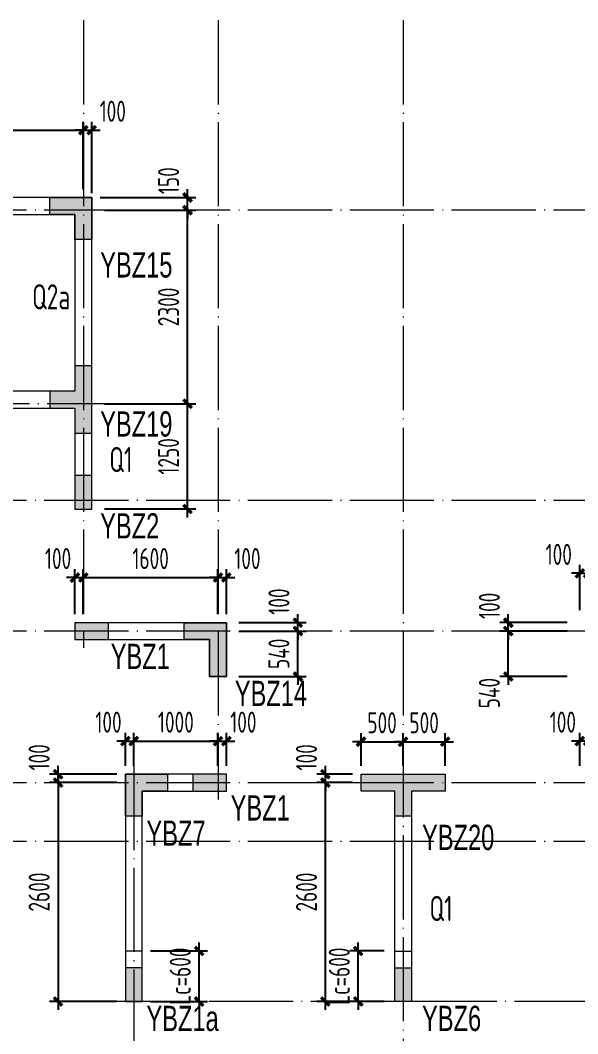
# Model space of a CAD drawing. Extents: x 5874492 to 7194610, y -939842 to -279257.
# Drawn here: x 6307261 to 6313885, y -697931 to -685893 of the extents above; entities that cross this region are included whole.
import ezdxf
from ezdxf.enums import TextEntityAlignment as Align

# ---------------------------------------------------------------- set-up
doc = ezdxf.new("R2010")
doc.units = 0
doc.header["$LTSCALE"] = 1000
doc.linetypes.add('DOTE', pattern=[2.42, 2, -0.2, 0.02, -0.2])
for name, color, linetype, lineweight in [('A-轴线-塔楼', 1, 'DOTE', 9), ('A-轴线-隔墙', 41, 'DOTE', 9), ('S-基础-HATCH', 251, 'Continuous', 20), ('S-墙柱-COLU', 50, 'Continuous', 20), ('S-墙柱-DIM', 3, 'Continuous', 20), ('S-墙柱-Lc填充', 8, 'Continuous', 20), ('S-墙柱-WALL', 6, 'Continuous', 20), ('S-墙柱-编号', 4, 'Continuous', 20), ('S-通用-TEXT', 7, 'Continuous', 20)]:
    doc.layers.add(name, color=color, linetype=linetype, lineweight=lineweight)
doc.styles.add('BW_Dim', font='Bweng.shx', dxfattribs={"width": 0.7, "bigfont": 'hztxt.shx'})
doc.styles.add('TSSD_Dimension', font='tssdeng.shx', dxfattribs={"width": 0.7, "bigfont": 'tssdchn.shx'})
doc.styles.add('TSSD_Rein', font='tssdeng.shx', dxfattribs={"width": 0.7, "bigfont": 'hztxt.shx'})
doc.dimstyles.new('TSSD_100_100', dxfattribs={"dimtxt": 250, "dimasz": 100, "dimexe": 100, "dimexo": 100, "dimgap": 100, "dimtad": 1, "dimdec": 0, "dimzin": 0, "dimdsep": 46, "dimtxsty": 'TSSD_Dimension', "dimblk": 'ARCHTICK', "dimcen": 0, "dimdle": 100, "dimclrt": 7, "dimadec": 0, "dimazin": 0, "dimtfac": 1, "dimtdec": 0, "dimtix": 1, "dimtmove": 2, "dimatfit": 0, "dimfxl": 0, "dimtolj": 1, "dimtzin": 0, "dimarcsym": 0})

# ---------------------------------------------------------------- blocks, each defined once
blk = doc.blocks.new('_ArchTick')
at = {"color": 0, "linetype": 'ByBlock', "const_width": 0.4}
blk.add_lwpolyline([(-0.5, -0.5), (0.5, 0.5)], dxfattribs=at)
blk = doc.blocks.new('*D1003')
at = {"layer": 'Defpoints', "color": 0, "transparency": 16777216}
for p in [(6313060, -693148), (6313860, -693148), (6313860, -693688)]:
    blk.add_point(p, dxfattribs=at)
at = {"layer": 'S-墙柱-DIM', "color": 0, "lineweight": -2, "transparency": 16777216}
for p, q in [((6313760, -693148), (6312960, -693148)), ((6313060, -693148), (6313060, -693048)), ((6313060, -693688), (6313060, -693148)), ((6313760, -693688), (6312960, -693688)), ((6313060, -693688), (6313060, -693788))]:
    blk.add_line(p, q, dxfattribs=at)
at = {"layer": 'S-墙柱-DIM', "color": 0, "lineweight": -2, "transparency": 16777216, "xscale": 100, "yscale": 100, "zscale": 100}
for p, rotation in [((6313060, -693148), 270), ((6313060, -693688), 90)]:
    blk.add_blockref('_ArchTick', p, dxfattribs=dict(at, rotation=rotation))
at = {"layer": 'S-墙柱-DIM', "color": 7, "transparency": 16777216, "insert": (6312835, -693885), "char_height": 250, "attachment_point": 5, "rotation": 90, "style": 'TSSD_Dimension'}
blk.add_mtext('\\A1;540', dxfattribs=at)
blk = doc.blocks.new('*D1121')
at = {"layer": 'Defpoints', "color": 0, "transparency": 16777216}
for p in [(6313910, -694455), (6313910, -694848), (6314010, -694848)]:
    blk.add_point(p, dxfattribs=at)
at = {"layer": 'S-墙柱-DIM', "color": 0, "lineweight": -2, "transparency": 16777216}
for p, q in [((6313910, -694748), (6313910, -694355)), ((6314010, -694748), (6314010, -694355)), ((6313910, -694455), (6313810, -694455)), ((6314010, -694455), (6313910, -694455)), ((6314010, -694455), (6314110, -694455))]:
    blk.add_line(p, q, dxfattribs=at)
at = {"layer": 'S-墙柱-DIM', "color": 0, "lineweight": -2, "transparency": 16777216, "xscale": 100, "yscale": 100, "zscale": 100}
blk.add_blockref('_ArchTick', (6313910, -694455), dxfattribs=at)
at = {"layer": 'S-墙柱-DIM', "color": 0, "lineweight": -2, "transparency": 16777216, "xscale": 100, "yscale": 100, "zscale": 100, "rotation": 180}
blk.add_blockref('_ArchTick', (6314010, -694455), dxfattribs=at)
at = {"layer": 'S-墙柱-DIM', "color": 7, "transparency": 16777216, "insert": (6313709, -694230), "char_height": 250, "attachment_point": 5, "style": 'TSSD_Dimension'}
blk.add_mtext('\\A1;100', dxfattribs=at)
blk = doc.blocks.new('*D1126')
at = {"layer": 'Defpoints', "color": 0, "transparency": 16777216}
for p in [(6314010, -692462), (6313910, -692998), (6314010, -692998)]:
    blk.add_point(p, dxfattribs=at)
at = {"layer": 'S-墙柱-DIM', "color": 0, "lineweight": -2, "transparency": 16777216}
for p, q in [((6313910, -692898), (6313910, -692362)), ((6314010, -692898), (6314010, -692362)), ((6313910, -692462), (6313810, -692462)), ((6313910, -692462), (6314010, -692462)), ((6314010, -692462), (6314110, -692462))]:
    blk.add_line(p, q, dxfattribs=at)
at = {"layer": 'S-墙柱-DIM', "color": 0, "lineweight": -2, "transparency": 16777216, "xscale": 100, "yscale": 100, "zscale": 100}
blk.add_blockref('_ArchTick', (6313910, -692462), dxfattribs=at)
at = {"layer": 'S-墙柱-DIM', "color": 0, "lineweight": -2, "transparency": 16777216, "xscale": 100, "yscale": 100, "zscale": 100, "rotation": 180}
blk.add_blockref('_ArchTick', (6314010, -692462), dxfattribs=at)
at = {"layer": 'S-墙柱-DIM', "color": 7, "transparency": 16777216, "insert": (6313660, -692237), "char_height": 250, "attachment_point": 5, "style": 'TSSD_Dimension'}
blk.add_mtext('\\A1;100', dxfattribs=at)
blk = doc.blocks.new('*D1127')
at = {"layer": 'Defpoints', "color": 0, "transparency": 16777216}
for p in [(6313060, -693048), (6313860, -693048), (6313860, -693148)]:
    blk.add_point(p, dxfattribs=at)
at = {"layer": 'S-墙柱-DIM', "color": 0, "lineweight": -2, "transparency": 16777216}
for p, q in [((6313060, -693048), (6313060, -692948)), ((6313760, -693048), (6312960, -693048)), ((6313760, -693148), (6312960, -693148)), ((6313060, -693148), (6313060, -693048)), ((6313060, -693148), (6313060, -693248))]:
    blk.add_line(p, q, dxfattribs=at)
at = {"layer": 'S-墙柱-DIM', "color": 0, "lineweight": -2, "transparency": 16777216, "xscale": 100, "yscale": 100, "zscale": 100}
for p, rotation in [((6313060, -693048), 270), ((6313060, -693148), 90)]:
    blk.add_blockref('_ArchTick', p, dxfattribs=dict(at, rotation=rotation))
at = {"layer": 'S-墙柱-DIM', "color": 7, "transparency": 16777216, "insert": (6312835, -692848), "char_height": 250, "attachment_point": 5, "rotation": 90, "style": 'TSSD_Dimension'}
blk.add_mtext('\\A1;100', dxfattribs=at)
blk = doc.blocks.new('*D1137')
at = {"layer": 'Defpoints', "color": 0, "transparency": 16777216}
for p in [(6312310, -694462), (6311810, -694848), (6312310, -694848)]:
    blk.add_point(p, dxfattribs=at)
at = {"layer": 'S-墙柱-DIM', "color": 0, "lineweight": -2, "transparency": 16777216}
for p, q in [((6311810, -694748), (6311810, -694362)), ((6312310, -694748), (6312310, -694362)), ((6311810, -694462), (6311710, -694462)), ((6311810, -694462), (6312310, -694462)), ((6312310, -694462), (6312410, -694462))]:
    blk.add_line(p, q, dxfattribs=at)
at = {"layer": 'S-墙柱-DIM', "color": 0, "lineweight": -2, "transparency": 16777216, "xscale": 100, "yscale": 100, "zscale": 100}
blk.add_blockref('_ArchTick', (6311810, -694462), dxfattribs=at)
at = {"layer": 'S-墙柱-DIM', "color": 0, "lineweight": -2, "transparency": 16777216, "xscale": 100, "yscale": 100, "zscale": 100, "rotation": 180}
blk.add_blockref('_ArchTick', (6312310, -694462), dxfattribs=at)
at = {"layer": 'S-墙柱-DIM', "color": 7, "transparency": 16777216, "insert": (6312060, -694237), "char_height": 250, "attachment_point": 5, "style": 'TSSD_Dimension'}
blk.add_mtext('\\A1;500', dxfattribs=at)
blk = doc.blocks.new('*D1138')
at = {"layer": 'Defpoints', "color": 0, "transparency": 16777216}
for p in [(6311810, -694462), (6311310, -694848), (6311810, -694848)]:
    blk.add_point(p, dxfattribs=at)
at = {"layer": 'S-墙柱-DIM', "color": 0, "lineweight": -2, "transparency": 16777216}
for p, q in [((6311310, -694748), (6311310, -694362)), ((6311810, -694748), (6311810, -694362)), ((6311310, -694462), (6311210, -694462)), ((6311310, -694462), (6311810, -694462)), ((6311810, -694462), (6311910, -694462))]:
    blk.add_line(p, q, dxfattribs=at)
at = {"layer": 'S-墙柱-DIM', "color": 0, "lineweight": -2, "transparency": 16777216, "xscale": 100, "yscale": 100, "zscale": 100}
blk.add_blockref('_ArchTick', (6311310, -694462), dxfattribs=at)
at = {"layer": 'S-墙柱-DIM', "color": 0, "lineweight": -2, "transparency": 16777216, "xscale": 100, "yscale": 100, "zscale": 100, "rotation": 180}
blk.add_blockref('_ArchTick', (6311810, -694462), dxfattribs=at)
at = {"layer": 'S-墙柱-DIM', "color": 7, "transparency": 16777216, "insert": (6311560, -694237), "char_height": 250, "attachment_point": 5, "style": 'TSSD_Dimension'}
blk.add_mtext('\\A1;500', dxfattribs=at)
blk = doc.blocks.new('*D1139')
at = {"layer": 'Defpoints', "color": 0, "transparency": 16777216}
for p in [(6310886, -694848), (6311310, -694848), (6311310, -694948)]:
    blk.add_point(p, dxfattribs=at)
at = {"layer": 'S-墙柱-DIM', "color": 0, "lineweight": -2, "transparency": 16777216}
for p, q in [((6311210, -694848), (6310786, -694848)), ((6310886, -694848), (6310886, -694748)), ((6310886, -694948), (6310886, -694848)), ((6311210, -694948), (6310786, -694948)), ((6310886, -694948), (6310886, -695048))]:
    blk.add_line(p, q, dxfattribs=at)
at = {"layer": 'S-墙柱-DIM', "color": 0, "lineweight": -2, "transparency": 16777216, "xscale": 100, "yscale": 100, "zscale": 100}
for p, rotation in [((6310886, -694848), 270), ((6310886, -694948), 90)]:
    blk.add_blockref('_ArchTick', p, dxfattribs=dict(at, rotation=rotation))
at = {"layer": 'S-墙柱-DIM', "color": 7, "transparency": 16777216, "insert": (6310661, -694648), "char_height": 250, "attachment_point": 5, "rotation": 90, "style": 'TSSD_Dimension'}
blk.add_mtext('\\A1;100', dxfattribs=at)
blk = doc.blocks.new('*D1140')
at = {"layer": 'Defpoints', "color": 0, "transparency": 16777216}
for p in [(6310886, -694948), (6311310, -694948), (6311310, -697548)]:
    blk.add_point(p, dxfattribs=at)
at = {"layer": 'S-墙柱-DIM', "color": 0, "lineweight": -2, "transparency": 16777216}
for p, q in [((6310886, -697648), (6310886, -694848)), ((6311210, -694948), (6310786, -694948)), ((6311210, -697548), (6310786, -697548))]:
    blk.add_line(p, q, dxfattribs=at)
at = {"layer": 'S-墙柱-DIM', "color": 0, "lineweight": -2, "transparency": 16777216, "xscale": 100, "yscale": 100, "zscale": 100}
for p, rotation in [((6310886, -694948), 90), ((6310886, -697548), 270)]:
    blk.add_blockref('_ArchTick', p, dxfattribs=dict(at, rotation=rotation))
at = {"layer": 'S-墙柱-DIM', "color": 7, "transparency": 16777216, "insert": (6310661, -696248), "char_height": 250, "attachment_point": 5, "rotation": 90, "style": 'TSSD_Dimension'}
blk.add_mtext('\\A1;2600', dxfattribs=at)
blk = doc.blocks.new('*D1141')
at = {"layer": 'Defpoints', "color": 0, "transparency": 16777216}
for p in [(6308610, -694455), (6308510, -694848), (6308610, -694848)]:
    blk.add_point(p, dxfattribs=at)
at = {"layer": 'S-墙柱-DIM', "color": 0, "lineweight": -2, "transparency": 16777216}
for p, q in [((6308510, -694748), (6308510, -694355)), ((6308610, -694748), (6308610, -694355)), ((6308510, -694455), (6308410, -694455)), ((6308510, -694455), (6308610, -694455)), ((6308610, -694455), (6308710, -694455))]:
    blk.add_line(p, q, dxfattribs=at)
at = {"layer": 'S-墙柱-DIM', "color": 0, "lineweight": -2, "transparency": 16777216, "xscale": 100, "yscale": 100, "zscale": 100}
blk.add_blockref('_ArchTick', (6308510, -694455), dxfattribs=at)
at = {"layer": 'S-墙柱-DIM', "color": 0, "lineweight": -2, "transparency": 16777216, "xscale": 100, "yscale": 100, "zscale": 100, "rotation": 180}
blk.add_blockref('_ArchTick', (6308610, -694455), dxfattribs=at)
at = {"layer": 'S-墙柱-DIM', "color": 7, "transparency": 16777216, "insert": (6308309, -694230), "char_height": 250, "attachment_point": 5, "style": 'TSSD_Dimension'}
blk.add_mtext('\\A1;100', dxfattribs=at)
blk = doc.blocks.new('*D1142')
at = {"layer": 'Defpoints', "color": 0, "transparency": 16777216}
for p in [(6309610, -694455), (6308610, -694848), (6309610, -694848)]:
    blk.add_point(p, dxfattribs=at)
at = {"layer": 'S-墙柱-DIM', "color": 0, "lineweight": -2, "transparency": 16777216}
for p, q in [((6308610, -694748), (6308610, -694355)), ((6309610, -694748), (6309610, -694355)), ((6308510, -694455), (6309710, -694455))]:
    blk.add_line(p, q, dxfattribs=at)
at = {"layer": 'S-墙柱-DIM', "color": 0, "lineweight": -2, "transparency": 16777216, "xscale": 100, "yscale": 100, "zscale": 100, "rotation": 180}
blk.add_blockref('_ArchTick', (6308610, -694455), dxfattribs=at)
at = {"layer": 'S-墙柱-DIM', "color": 0, "lineweight": -2, "transparency": 16777216, "xscale": 100, "yscale": 100, "zscale": 100}
blk.add_blockref('_ArchTick', (6309610, -694455), dxfattribs=at)
at = {"layer": 'S-墙柱-DIM', "color": 7, "transparency": 16777216, "insert": (6309110, -694230), "char_height": 250, "attachment_point": 5, "style": 'TSSD_Dimension'}
blk.add_mtext('\\A1;1000', dxfattribs=at)
blk = doc.blocks.new('*D1143')
at = {"layer": 'Defpoints', "color": 0, "transparency": 16777216}
for p in [(6309710, -694455), (6309610, -694848), (6309710, -694848)]:
    blk.add_point(p, dxfattribs=at)
at = {"layer": 'S-墙柱-DIM', "color": 0, "lineweight": -2, "transparency": 16777216}
for p, q in [((6309610, -694748), (6309610, -694355)), ((6309710, -694748), (6309710, -694355)), ((6309610, -694455), (6309510, -694455)), ((6309610, -694455), (6309710, -694455)), ((6309710, -694455), (6309810, -694455))]:
    blk.add_line(p, q, dxfattribs=at)
at = {"layer": 'S-墙柱-DIM', "color": 0, "lineweight": -2, "transparency": 16777216, "xscale": 100, "yscale": 100, "zscale": 100}
blk.add_blockref('_ArchTick', (6309610, -694455), dxfattribs=at)
at = {"layer": 'S-墙柱-DIM', "color": 0, "lineweight": -2, "transparency": 16777216, "xscale": 100, "yscale": 100, "zscale": 100, "rotation": 180}
blk.add_blockref('_ArchTick', (6309710, -694455), dxfattribs=at)
at = {"layer": 'S-墙柱-DIM', "color": 7, "transparency": 16777216, "insert": (6309912, -694230), "char_height": 250, "attachment_point": 5, "style": 'TSSD_Dimension'}
blk.add_mtext('\\A1;100', dxfattribs=at)
blk = doc.blocks.new('*D1144')
at = {"layer": 'Defpoints', "color": 0, "transparency": 16777216}
for p in [(6307710, -694848), (6308510, -694848), (6308510, -694948)]:
    blk.add_point(p, dxfattribs=at)
at = {"layer": 'S-墙柱-DIM', "color": 0, "lineweight": -2, "transparency": 16777216}
for p, q in [((6308410, -694848), (6307610, -694848)), ((6307710, -694848), (6307710, -694748)), ((6307710, -694948), (6307710, -694848)), ((6308410, -694948), (6307610, -694948)), ((6307710, -694948), (6307710, -695048))]:
    blk.add_line(p, q, dxfattribs=at)
at = {"layer": 'S-墙柱-DIM', "color": 0, "lineweight": -2, "transparency": 16777216, "xscale": 100, "yscale": 100, "zscale": 100}
for p, rotation in [((6307710, -694848), 270), ((6307710, -694948), 90)]:
    blk.add_blockref('_ArchTick', p, dxfattribs=dict(at, rotation=rotation))
at = {"layer": 'S-墙柱-DIM', "color": 7, "transparency": 16777216, "insert": (6307485, -694648), "char_height": 250, "attachment_point": 5, "rotation": 90, "style": 'TSSD_Dimension'}
blk.add_mtext('\\A1;100', dxfattribs=at)
blk = doc.blocks.new('*D1145')
at = {"layer": 'Defpoints', "color": 0, "transparency": 16777216}
for p in [(6308510, -694948), (6307710, -697548), (6308510, -697548)]:
    blk.add_point(p, dxfattribs=at)
at = {"layer": 'S-墙柱-DIM', "color": 0, "lineweight": -2, "transparency": 16777216}
for p, q in [((6307710, -694848), (6307710, -697648)), ((6308410, -694948), (6307610, -694948)), ((6308410, -697548), (6307610, -697548))]:
    blk.add_line(p, q, dxfattribs=at)
at = {"layer": 'S-墙柱-DIM', "color": 0, "lineweight": -2, "transparency": 16777216, "xscale": 100, "yscale": 100, "zscale": 100}
for p, rotation in [((6307710, -694948), 90), ((6307710, -697548), 270)]:
    blk.add_blockref('_ArchTick', p, dxfattribs=dict(at, rotation=rotation))
at = {"layer": 'S-墙柱-DIM', "color": 7, "transparency": 16777216, "insert": (6307485, -696248), "char_height": 250, "attachment_point": 5, "rotation": 90, "style": 'TSSD_Dimension'}
blk.add_mtext('\\A1;2600', dxfattribs=at)
blk = doc.blocks.new('*D1150')
at = {"layer": 'Defpoints', "color": 0, "transparency": 16777216}
for p in [(6309710, -692512), (6309610, -693048), (6309710, -693048)]:
    blk.add_point(p, dxfattribs=at)
at = {"layer": 'S-墙柱-DIM', "color": 0, "lineweight": -2, "transparency": 16777216}
for p, q in [((6309610, -692948), (6309610, -692412)), ((6309710, -692948), (6309710, -692412)), ((6309610, -692512), (6309510, -692512)), ((6309610, -692512), (6309710, -692512)), ((6309710, -692512), (6309810, -692512))]:
    blk.add_line(p, q, dxfattribs=at)
at = {"layer": 'S-墙柱-DIM', "color": 0, "lineweight": -2, "transparency": 16777216, "xscale": 100, "yscale": 100, "zscale": 100}
blk.add_blockref('_ArchTick', (6309610, -692512), dxfattribs=at)
at = {"layer": 'S-墙柱-DIM', "color": 0, "lineweight": -2, "transparency": 16777216, "xscale": 100, "yscale": 100, "zscale": 100, "rotation": 180}
blk.add_blockref('_ArchTick', (6309710, -692512), dxfattribs=at)
at = {"layer": 'S-墙柱-DIM', "color": 7, "transparency": 16777216, "insert": (6309960, -692287), "char_height": 250, "attachment_point": 5, "style": 'TSSD_Dimension'}
blk.add_mtext('\\A1;100', dxfattribs=at)
blk = doc.blocks.new('*D1151')
at = {"layer": 'Defpoints', "color": 0, "transparency": 16777216}
for p in [(6309610, -692512), (6308010, -693048), (6309610, -693048)]:
    blk.add_point(p, dxfattribs=at)
at = {"layer": 'S-墙柱-DIM', "color": 0, "lineweight": -2, "transparency": 16777216}
for p, q in [((6308010, -692948), (6308010, -692412)), ((6309610, -692948), (6309610, -692412)), ((6307910, -692512), (6309710, -692512))]:
    blk.add_line(p, q, dxfattribs=at)
at = {"layer": 'S-墙柱-DIM', "color": 0, "lineweight": -2, "transparency": 16777216, "xscale": 100, "yscale": 100, "zscale": 100, "rotation": 180}
blk.add_blockref('_ArchTick', (6308010, -692512), dxfattribs=at)
at = {"layer": 'S-墙柱-DIM', "color": 0, "lineweight": -2, "transparency": 16777216, "xscale": 100, "yscale": 100, "zscale": 100}
blk.add_blockref('_ArchTick', (6309610, -692512), dxfattribs=at)
at = {"layer": 'S-墙柱-DIM', "color": 7, "transparency": 16777216, "insert": (6308810, -692287), "char_height": 250, "attachment_point": 5, "style": 'TSSD_Dimension'}
blk.add_mtext('\\A1;1600', dxfattribs=at)
blk = doc.blocks.new('*D1152')
at = {"layer": 'Defpoints', "color": 0, "transparency": 16777216}
for p in [(6308010, -692512), (6307910, -693048), (6308010, -693048)]:
    blk.add_point(p, dxfattribs=at)
at = {"layer": 'S-墙柱-DIM', "color": 0, "lineweight": -2, "transparency": 16777216}
for p, q in [((6307910, -692948), (6307910, -692412)), ((6308010, -692948), (6308010, -692412)), ((6307910, -692512), (6307810, -692512)), ((6307910, -692512), (6308010, -692512)), ((6308010, -692512), (6308110, -692512))]:
    blk.add_line(p, q, dxfattribs=at)
at = {"layer": 'S-墙柱-DIM', "color": 0, "lineweight": -2, "transparency": 16777216, "xscale": 100, "yscale": 100, "zscale": 100}
blk.add_blockref('_ArchTick', (6307910, -692512), dxfattribs=at)
at = {"layer": 'S-墙柱-DIM', "color": 0, "lineweight": -2, "transparency": 16777216, "xscale": 100, "yscale": 100, "zscale": 100, "rotation": 180}
blk.add_blockref('_ArchTick', (6308010, -692512), dxfattribs=at)
at = {"layer": 'S-墙柱-DIM', "color": 7, "transparency": 16777216, "insert": (6307710, -692287), "char_height": 250, "attachment_point": 5, "style": 'TSSD_Dimension'}
blk.add_mtext('\\A1;100', dxfattribs=at)
blk = doc.blocks.new('*D1153')
at = {"layer": 'Defpoints', "color": 0, "transparency": 16777216}
for p in [(6309760, -693048), (6309760, -693148), (6310560, -693048)]:
    blk.add_point(p, dxfattribs=at)
at = {"layer": 'S-墙柱-DIM', "color": 0, "lineweight": -2, "transparency": 16777216}
for p, q in [((6310560, -693048), (6310560, -692948)), ((6309860, -693048), (6310660, -693048)), ((6309860, -693148), (6310660, -693148)), ((6310560, -693148), (6310560, -693048)), ((6310560, -693148), (6310560, -693248))]:
    blk.add_line(p, q, dxfattribs=at)
at = {"layer": 'S-墙柱-DIM', "color": 0, "lineweight": -2, "transparency": 16777216, "xscale": 100, "yscale": 100, "zscale": 100}
for p, rotation in [((6310560, -693048), 270), ((6310560, -693148), 90)]:
    blk.add_blockref('_ArchTick', p, dxfattribs=dict(at, rotation=rotation))
at = {"layer": 'S-墙柱-DIM', "color": 7, "transparency": 16777216, "insert": (6310335, -692798), "char_height": 250, "attachment_point": 5, "rotation": 90, "style": 'TSSD_Dimension'}
blk.add_mtext('\\A1;100', dxfattribs=at)
blk = doc.blocks.new('*D1154')
at = {"layer": 'Defpoints', "color": 0, "transparency": 16777216}
for p in [(6309760, -693148), (6310560, -693148), (6309760, -693688)]:
    blk.add_point(p, dxfattribs=at)
at = {"layer": 'S-墙柱-DIM', "color": 0, "lineweight": -2, "transparency": 16777216}
for p, q in [((6309860, -693148), (6310660, -693148)), ((6310560, -693148), (6310560, -693048)), ((6310560, -693688), (6310560, -693148)), ((6309860, -693688), (6310660, -693688)), ((6310560, -693688), (6310560, -693788))]:
    blk.add_line(p, q, dxfattribs=at)
at = {"layer": 'S-墙柱-DIM', "color": 0, "lineweight": -2, "transparency": 16777216, "xscale": 100, "yscale": 100, "zscale": 100}
for p, rotation in [((6310560, -693148), 270), ((6310560, -693688), 90)]:
    blk.add_blockref('_ArchTick', p, dxfattribs=dict(at, rotation=rotation))
at = {"layer": 'S-墙柱-DIM', "color": 7, "transparency": 16777216, "insert": (6310335, -693418), "char_height": 250, "attachment_point": 5, "rotation": 90, "style": 'TSSD_Dimension'}
blk.add_mtext('\\A1;540', dxfattribs=at)
blk = doc.blocks.new('*D1202')
at = {"layer": 'Defpoints', "color": 0, "transparency": 16777216}
for p in [(6311277, -696948), (6311685, -696948), (6311685, -697548)]:
    blk.add_point(p, dxfattribs=at)
at = {"layer": 'S-墙柱-DIM', "color": 0, "lineweight": -2, "transparency": 16777216}
for p, q in [((6311277, -696948), (6311277, -696848)), ((6311585, -696948), (6311177, -696948)), ((6311277, -697548), (6311277, -696948)), ((6311585, -697548), (6311177, -697548)), ((6311277, -697548), (6311277, -697648))]:
    blk.add_line(p, q, dxfattribs=at)
at = {"layer": 'S-墙柱-DIM', "color": 0, "lineweight": -2, "transparency": 16777216, "xscale": 100, "yscale": 100, "zscale": 100}
for p, rotation in [((6311277, -696948), 270), ((6311277, -697548), 90)]:
    blk.add_blockref('_ArchTick', p, dxfattribs=dict(at, rotation=rotation))
at = {"layer": 'S-墙柱-DIM', "color": 7, "transparency": 16777216, "insert": (6311052, -697248), "char_height": 250, "attachment_point": 5, "rotation": 90, "style": 'TSSD_Dimension'}
blk.add_mtext('\\A1;Lc=600', dxfattribs=at)
blk = doc.blocks.new('*D1203')
at = {"layer": 'Defpoints', "color": 0, "transparency": 16777216}
for p in [(6308710, -696948), (6309386, -696948), (6308710, -697548)]:
    blk.add_point(p, dxfattribs=at)
at = {"layer": 'S-墙柱-DIM', "color": 0, "lineweight": -2, "transparency": 16777216}
for p, q in [((6309386, -696948), (6309386, -696848)), ((6308810, -696948), (6309486, -696948)), ((6309386, -697548), (6309386, -696948)), ((6308810, -697548), (6309486, -697548)), ((6309386, -697548), (6309386, -697648))]:
    blk.add_line(p, q, dxfattribs=at)
at = {"layer": 'S-墙柱-DIM', "color": 0, "lineweight": -2, "transparency": 16777216, "xscale": 100, "yscale": 100, "zscale": 100}
for p, rotation in [((6309386, -696948), 270), ((6309386, -697548), 90)]:
    blk.add_blockref('_ArchTick', p, dxfattribs=dict(at, rotation=rotation))
at = {"layer": 'S-墙柱-DIM', "color": 7, "transparency": 16777216, "insert": (6309161, -697248), "char_height": 250, "attachment_point": 5, "rotation": 90, "style": 'TSSD_Dimension'}
blk.add_mtext('\\A1;Lc=600', dxfattribs=at)
blk = doc.blocks.new('*D1209')
at = {"layer": 'Defpoints', "color": 0, "transparency": 16777216}
for p in [(6308160, -690448), (6309248, -690448), (6308160, -691698)]:
    blk.add_point(p, dxfattribs=at)
at = {"layer": 'S-墙柱-DIM', "color": 0, "lineweight": -2, "transparency": 16777216}
for p, q in [((6309248, -691798), (6309248, -690348)), ((6308260, -690448), (6309348, -690448)), ((6308260, -691698), (6309348, -691698))]:
    blk.add_line(p, q, dxfattribs=at)
at = {"layer": 'S-墙柱-DIM', "color": 0, "lineweight": -2, "transparency": 16777216, "xscale": 100, "yscale": 100, "zscale": 100}
for p, rotation in [((6309248, -690448), 90), ((6309248, -691698), 270)]:
    blk.add_blockref('_ArchTick', p, dxfattribs=dict(at, rotation=rotation))
at = {"layer": 'S-墙柱-DIM', "color": 7, "transparency": 16777216, "insert": (6309023, -691073), "char_height": 250, "attachment_point": 5, "rotation": 90, "style": 'TSSD_Dimension'}
blk.add_mtext('\\A1;1250', dxfattribs=at)
blk = doc.blocks.new('*D1210')
at = {"layer": 'Defpoints', "color": 0, "transparency": 16777216}
for p in [(6308110, -687198), (6308010, -687998), (6308110, -688048)]:
    blk.add_point(p, dxfattribs=at)
at = {"layer": 'S-墙柱-DIM', "color": 0, "lineweight": -2, "transparency": 16777216}
for p, q in [((6308010, -687898), (6308010, -687098)), ((6308110, -687948), (6308110, -687098)), ((6308010, -687198), (6307910, -687198)), ((6308010, -687198), (6308110, -687198)), ((6308110, -687198), (6308210, -687198))]:
    blk.add_line(p, q, dxfattribs=at)
at = {"layer": 'S-墙柱-DIM', "color": 0, "lineweight": -2, "transparency": 16777216, "xscale": 100, "yscale": 100, "zscale": 100}
blk.add_blockref('_ArchTick', (6308010, -687198), dxfattribs=at)
at = {"layer": 'S-墙柱-DIM', "color": 0, "lineweight": -2, "transparency": 16777216, "xscale": 100, "yscale": 100, "zscale": 100, "rotation": 180}
blk.add_blockref('_ArchTick', (6308110, -687198), dxfattribs=at)
at = {"layer": 'S-墙柱-DIM', "color": 7, "transparency": 16777216, "insert": (6308360, -686973), "char_height": 250, "attachment_point": 5, "style": 'TSSD_Dimension'}
blk.add_mtext('\\A1;100', dxfattribs=at)
blk = doc.blocks.new('*D1211')
at = {"layer": 'Defpoints', "color": 0, "transparency": 16777216}
for p in [(6308010, -687198), (6305710, -687998), (6308010, -687998)]:
    blk.add_point(p, dxfattribs=at)
at = {"layer": 'S-墙柱-DIM', "color": 0, "lineweight": -2, "transparency": 16777216}
for p, q in [((6305710, -687898), (6305710, -687098)), ((6308010, -687898), (6308010, -687098)), ((6305610, -687198), (6308110, -687198))]:
    blk.add_line(p, q, dxfattribs=at)
at = {"layer": 'S-墙柱-DIM', "color": 0, "lineweight": -2, "transparency": 16777216, "xscale": 100, "yscale": 100, "zscale": 100, "rotation": 180}
blk.add_blockref('_ArchTick', (6305710, -687198), dxfattribs=at)
at = {"layer": 'S-墙柱-DIM', "color": 0, "lineweight": -2, "transparency": 16777216, "xscale": 100, "yscale": 100, "zscale": 100}
blk.add_blockref('_ArchTick', (6308010, -687198), dxfattribs=at)
at = {"layer": 'S-墙柱-DIM', "color": 7, "transparency": 16777216, "insert": (6306860, -686973), "char_height": 250, "attachment_point": 5, "style": 'TSSD_Dimension'}
blk.add_mtext('\\A1;2300', dxfattribs=at)
blk = doc.blocks.new('*D1213')
at = {"layer": 'Defpoints', "color": 0, "transparency": 16777216}
for p in [(6308110, -687998), (6309248, -687998), (6308160, -688148)]:
    blk.add_point(p, dxfattribs=at)
at = {"layer": 'S-墙柱-DIM', "color": 0, "lineweight": -2, "transparency": 16777216}
for p, q in [((6309248, -687998), (6309248, -687898)), ((6308210, -687998), (6309348, -687998)), ((6309248, -688148), (6309248, -687998)), ((6308260, -688148), (6309348, -688148)), ((6309248, -688148), (6309248, -688248))]:
    blk.add_line(p, q, dxfattribs=at)
at = {"layer": 'S-墙柱-DIM', "color": 0, "lineweight": -2, "transparency": 16777216, "xscale": 100, "yscale": 100, "zscale": 100}
for p, rotation in [((6309248, -687998), 270), ((6309248, -688148), 90)]:
    blk.add_blockref('_ArchTick', p, dxfattribs=dict(at, rotation=rotation))
at = {"layer": 'S-墙柱-DIM', "color": 7, "transparency": 16777216, "insert": (6309023, -687798), "char_height": 250, "attachment_point": 5, "rotation": 90, "style": 'TSSD_Dimension'}
blk.add_mtext('\\A1;150', dxfattribs=at)
blk = doc.blocks.new('*D1214')
at = {"layer": 'Defpoints', "color": 0, "transparency": 16777216}
for p in [(6308160, -688148), (6309248, -688148), (6308160, -690448)]:
    blk.add_point(p, dxfattribs=at)
at = {"layer": 'S-墙柱-DIM', "color": 0, "lineweight": -2, "transparency": 16777216}
for p, q in [((6309248, -690548), (6309248, -688048)), ((6308260, -688148), (6309348, -688148)), ((6308260, -690448), (6309348, -690448))]:
    blk.add_line(p, q, dxfattribs=at)
at = {"layer": 'S-墙柱-DIM', "color": 0, "lineweight": -2, "transparency": 16777216, "xscale": 100, "yscale": 100, "zscale": 100}
for p, rotation in [((6309248, -688148), 90), ((6309248, -690448), 270)]:
    blk.add_blockref('_ArchTick', p, dxfattribs=dict(at, rotation=rotation))
at = {"layer": 'S-墙柱-DIM', "color": 7, "transparency": 16777216, "insert": (6309023, -689298), "char_height": 250, "attachment_point": 5, "rotation": 90, "style": 'TSSD_Dimension'}
blk.add_mtext('\\A1;2300', dxfattribs=at)
blk = doc.blocks.new('ZHOUWANG3')
at = {"layer": 'A-轴线-塔楼', "linetype": 'DOTE', "ltscale": 0.5}
for p, q in [((101752, 248942), (101752, 241486)), ((103352, 248942), (103352, 239686)), ((105552, 248942), (105552, 226834)), ((139798, 246686), (85362, 246686)), ((102322, 244386), (85362, 244386)), ((139798, 243236), (85362, 243236)), ((139798, 241686), (85362, 241686)), ((102352, 240086), (102352, 226834)), ((139798, 239886), (85362, 239886)), ((139798, 239186), (85362, 239186))]:
    blk.add_line(p, q, dxfattribs=at)
at = {"layer": 'A-轴线-隔墙', "ltscale": 0.5}
blk.add_line((122394, 237286), (101608, 237286), dxfattribs=at)

msp = doc.modelspace()

# ---------------------------------------------------------------- hatches: boundary and pattern name
at = {"layer": 'S-基础-HATCH'}
for points in [[(6307910.4, -688198.4), (6307610.4, -688198.4), (6307610.4, -687998.4), (6308110.4, -687998.4), (6308110.4, -688498.4), (6307910.4, -688498.4)], [(6307910.4, -690498.4), (6307910.4, -690798.4), (6308110.4, -690798.4), (6308110.4, -689998.4), (6307910.4, -689998.4), (6307910.4, -690298.4), (6307610.4, -690298.4), (6307610.4, -690498.4)], [(6307910.4, -691298.4), (6307910.4, -691698.4), (6308110.4, -691698.4), (6308110.4, -691298.4)], [(6308310.4, -693048.4), (6307910.4, -693048.4), (6307910.4, -693248.4), (6308310.4, -693248.4)], [(6309510.4, -693248.4), (6309210.4, -693248.4), (6309210.4, -693048.4), (6309710.4, -693048.4), (6309710.4, -693688.4), (6309510.4, -693688.4)], [(6308710.4, -695048.4), (6308710.4, -695348.4), (6308510.4, -695348.4), (6308510.4, -694848.4), (6309010.4, -694848.4), (6309010.4, -695048.4)], [(6309710.4, -695048.4), (6309710.4, -694848.4), (6309310.4, -694848.4), (6309310.4, -695048.4)], [(6311710.4, -695048.4), (6311310.4, -695048.4), (6311310.4, -694848.4), (6312310.4, -694848.4), (6312310.4, -695048.4), (6311910.4, -695048.4), (6311910.4, -695348.4), (6311710.4, -695348.4)], [(6308510.4, -697148.4), (6308510.4, -697548.4), (6308710.4, -697548.4), (6308710.4, -697148.4)], [(6311910.4, -697548.4), (6311710.4, -697548.4), (6311710.4, -697148.4), (6311910.4, -697148.4)]]:
    msp.add_hatch(color=256, dxfattribs=at).paths.add_polyline_path(points)

# ---------------------------------------------------------------- linework, layer by layer
at = {"layer": 'S-墙柱-COLU'}
for points in [[(6307910.4, -688198.4), (6307610.4, -688198.4), (6307610.4, -687998.4), (6308110.4, -687998.4), (6308110.4, -688498.4), (6307910.4, -688498.4)], [(6307910.4, -690498.4), (6307910.4, -690798.4), (6308110.4, -690798.4), (6308110.4, -689998.4), (6307910.4, -689998.4), (6307910.4, -690298.4), (6307610.4, -690298.4), (6307610.4, -690498.4)], [(6307910.4, -691298.4), (6307910.4, -691698.4), (6308110.4, -691698.4), (6308110.4, -691298.4)], [(6308310.4, -693048.4), (6307910.4, -693048.4), (6307910.4, -693248.4), (6308310.4, -693248.4)], [(6309510.4, -693248.4), (6309210.4, -693248.4), (6309210.4, -693048.4), (6309710.4, -693048.4), (6309710.4, -693688.4), (6309510.4, -693688.4)], [(6308710.4, -695048.4), (6308710.4, -695348.4), (6308510.4, -695348.4), (6308510.4, -694848.4), (6309010.4, -694848.4), (6309010.4, -695048.4)], [(6309710.4, -695048.4), (6309710.4, -694848.4), (6309310.4, -694848.4), (6309310.4, -695048.4)], [(6311710.4, -695048.4), (6311310.4, -695048.4), (6311310.4, -694848.4), (6312310.4, -694848.4), (6312310.4, -695048.4), (6311910.4, -695048.4), (6311910.4, -695348.4), (6311710.4, -695348.4)], [(6308510.4, -697148.4), (6308510.4, -697548.4), (6308710.4, -697548.4), (6308710.4, -697148.4)], [(6311910.4, -697548.4), (6311710.4, -697548.4), (6311710.4, -697148.4), (6311910.4, -697148.4)]]:
    msp.add_lwpolyline(points, close=True, dxfattribs=at)
at = {"layer": 'S-墙柱-Lc填充'}
for p, q in [((6308710.4, -696948.4), (6308510.4, -696948.4)), ((6311710.4, -696948.4), (6311910.4, -696948.4))]:
    msp.add_line(p, q, dxfattribs=at)
at = {"layer": 'S-墙柱-WALL'}
for points in [[(6307910.4, -690498.4), (6307910.4, -691698.4), (6308110.4, -691698.4), (6308110.4, -687998.4), (6305610.4, -687998.4), (6305610.4, -688698.4), (6305810.4, -688698.4), (6305810.4, -688198.4), (6307910.4, -688198.4), (6307910.4, -690298.4), (6305810.4, -690298.4), (6305810.4, -689798.4), (6305610.4, -689798.4), (6305610.4, -690498.4)], [(6307910.4, -693048.4), (6307910.4, -693248.4), (6309510.4, -693248.4), (6309510.4, -693688.4), (6309710.4, -693688.4), (6309710.4, -693048.4)], [(6308710.4, -695048.4), (6309710.4, -695048.4), (6309710.4, -694848.4), (6308510.4, -694848.4), (6308510.4, -697548.4), (6308710.4, -697548.4)], [(6311910.4, -697548.4), (6311710.4, -697548.4), (6311710.4, -695048.4), (6311310.4, -695048.4), (6311310.4, -694848.4), (6312310.4, -694848.4), (6312310.4, -695048.4), (6311910.4, -695048.4)]]:
    msp.add_lwpolyline(points, close=True, dxfattribs=at)

# ---------------------------------------------------------------- block references
msp.add_blockref('ZHOUWANG3', (6206258.5, -934834.8))

# ---------------------------------------------------------------- texts
at = {"layer": 'S-墙柱-编号', "style": 'TSSD_Rein', "width": 0.7}
for s, p in [('Q2a', (6307401.2, -689327.2)), ('Q1', (6308318.3, -691260.6)), ('Q1', (6312123.3, -696592.9))]:
    msp.add_text(s, height=300, dxfattribs=at).set_placement(p)
at = {"layer": 'S-通用-TEXT', "style": 'BW_Dim', "width": 0.7}
for s, p in [('YBZ15', (6308210.4, -688648.4)), ('YBZ19', (6308210.4, -690537.8)), ('YBZ2', (6308210.4, -691748.4)), ('YBZ1', (6308335.4, -693298.4)), ('YBZ14', (6309810.4, -693738.4)), ('YBZ1', (6309760.4, -695098.4)), ('YBZ7', (6308760.4, -695398.4)), ('YBZ20', (6312035.4, -695448.4)), ('YBZ1a', (6308760.4, -697598.4)), ('YBZ6', (6312035.4, -697598.4))]:
    msp.add_text(s, height=300, dxfattribs=at).set_placement(p, align=Align.TOP_LEFT)

# ---------------------------------------------------------------- dimensions: what is measured, and where the dimension line sits
at = {"layer": 'S-墙柱-DIM'}
for base, p1, p2, picture, middle in [((6308010.4, -687198.4), (6305710.4, -687998.4), (6308010.4, -687998.4), '*D1211', (6306860.4, -686973.4)), ((6309610.4, -692511.8), (6308010.4, -693048.4), (6309610.4, -693048.4), '*D1151', (6308810.4, -692286.8)), ((6309610.4, -694455.2), (6308610.4, -694848.4), (6309610.4, -694848.4), '*D1142', (6309110.4, -694230.2)), ((6311810.4, -694461.6), (6311310.4, -694848.4), (6311810.4, -694848.4), '*D1138', (6311560.4, -694236.6)), ((6312310.4, -694461.6), (6311810.4, -694848.4), (6312310.4, -694848.4), '*D1137', (6312060.4, -694236.6))]:
    dim = msp.add_linear_dim(base=base, p1=p1, p2=p2, dimstyle='TSSD_100_100', dxfattribs=at)
    dim.commit()
    dim.dimension.update_dxf_attribs({"geometry": picture, "text_midpoint": middle})
for base, p1, p2, picture, middle in [((6308110.4, -687198.4), (6308010.4, -687998.4), (6308110.4, -688048.4), '*D1210', (6308360.4, -686973.4)), ((6314010.4, -692461.8), (6313910.4, -692998.4), (6314010.4, -692998.4), '*D1126', (6313660.4, -692236.8)), ((6308010.4, -692511.8), (6307910.4, -693048.4), (6308010.4, -693048.4), '*D1152', (6307710.4, -692286.8)), ((6309710.4, -692511.8), (6309610.4, -693048.4), (6309710.4, -693048.4), '*D1150', (6309960.4, -692286.8)), ((6308610.4, -694455.2), (6308510.4, -694848.4), (6308610.4, -694848.4), '*D1141', (6308308.8, -694230.2)), ((6309710.4, -694455.2), (6309610.4, -694848.4), (6309710.4, -694848.4), '*D1143', (6309912, -694230.2))]:
    dim = msp.add_linear_dim(base=base, p1=p1, p2=p2, dimstyle='TSSD_100_100', dxfattribs=at)
    dim.commit()
    dim.dimension.update_dxf_attribs({"geometry": picture, "text_midpoint": middle, "dimtype": 128})
for base, p1, p2, angle, picture, middle in [((6309247.6, -687998.4), (6308160.4, -688148.4), (6308110.4, -687998.4), 90, '*D1213', (6309022.6, -687798.4)), ((6310560.4, -693048.4), (6309760.4, -693148.4), (6309760.4, -693048.4), 90, '*D1153', (6310335.4, -692798.4)), ((6313060.4, -693048.4), (6313860.4, -693148.4), (6313860.4, -693048.4), 90, '*D1127', (6312835.4, -692848.4)), ((6313060.4, -693148.4), (6313860.4, -693688.4), (6313860.4, -693148.4), 90, '*D1003', (6312835.4, -693885.4)), ((6313910.4, -694455.2), (6314010.4, -694848.4), (6313910.4, -694848.4), 180, '*D1121', (6313708.8, -694230.2)), ((6307710.4, -694848.4), (6308510.4, -694948.4), (6308510.4, -694848.4), 90, '*D1144', (6307485.4, -694648.4)), ((6310886.4, -694848.4), (6311310.4, -694948.4), (6311310.4, -694848.4), 90, '*D1139', (6310661.4, -694648.4))]:
    dim = msp.add_linear_dim(base=base, p1=p1, p2=p2, angle=angle, dimstyle='TSSD_100_100', dxfattribs=at)
    dim.commit()
    dim.dimension.update_dxf_attribs({"geometry": picture, "text_midpoint": middle, "dimtype": 128})
for base, p1, p2, picture, middle in [((6309247.6, -688148.4), (6308160.4, -690448.4), (6308160.4, -688148.4), '*D1214', (6309022.6, -689298.4)), ((6309247.6, -690448.4), (6308160.4, -691698.4), (6308160.4, -690448.4), '*D1209', (6309022.6, -691073.4)), ((6310560.4, -693148.4), (6309760.4, -693688.4), (6309760.4, -693148.4), '*D1154', (6310335.4, -693418.4)), ((6307710.4, -697548.4), (6308510.4, -694948.4), (6308510.4, -697548.4), '*D1145', (6307485.4, -696248.4)), ((6310886.4, -694948.4), (6311310.4, -697548.4), (6311310.4, -694948.4), '*D1140', (6310661.4, -696248.4))]:
    dim = msp.add_linear_dim(base=base, p1=p1, p2=p2, angle=90, dimstyle='TSSD_100_100', dxfattribs=at)
    dim.commit()
    dim.dimension.update_dxf_attribs({"geometry": picture, "text_midpoint": middle})
for base, p1, p2, picture, middle in [((6309386.3, -696948.4), (6308710.4, -697548.4), (6308710.4, -696948.4), '*D1203', (6309161.3, -697248.4)), ((6311277.2, -696948.4), (6311685.4, -697548.4), (6311685.4, -696948.4), '*D1202', (6311052.2, -697248.4))]:
    dim = msp.add_linear_dim(base=base, p1=p1, p2=p2, angle=90, text='Lc=<>', dimstyle='TSSD_100_100', dxfattribs=at)
    dim.commit()
    dim.dimension.update_dxf_attribs({"geometry": picture, "text_midpoint": middle})

doc.saveas('drawing.dxf')
